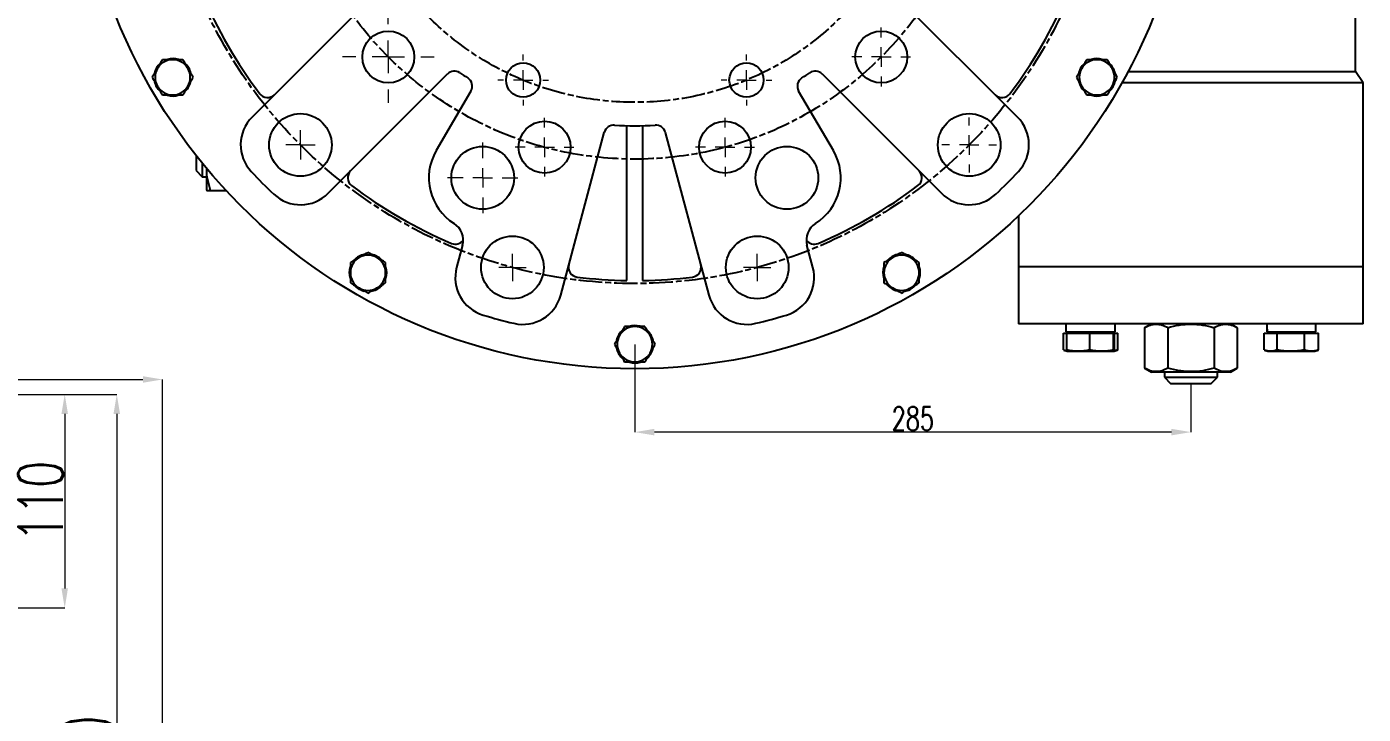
# Model space of a CAD drawing. Header units: millimetres. Extents: x 7861 to 11104, y 3791 to 6084.
# Drawn here: x 9665 to 10347, y 4686 to 5037 of the extents above; entities that cross this region are included whole.
import ezdxf

# ---------------------------------------------------------------- set-up
doc = ezdxf.new("R2010")
doc.units = ezdxf.units.MM
doc.linetypes.add('AM_ISO08W050', pattern=[18, 12, -1.5, 3, -1.5])
for name, color, linetype, lineweight in [('10', 7, 'Continuous', 0), ('AM_5', 3, 'Continuous', 25), ('AM_7', 4, 'AM_ISO08W050', 25), ('FORMAT', 7, 'Continuous', 18), ('标注', 3, 'Continuous', 13)]:
    doc.layers.add(name, color=color, linetype=linetype, lineweight=lineweight)
doc.styles.add('SLDTEXTSTYLE1', font='txt.shx', dxfattribs={"width": 0.7, "bigfont": 'gbcbig.shx'})
doc.dimstyles.new('SLDDIMSTYLE12$0', dxfattribs={"dimtxt": 12, "dimasz": 10, "dimexe": 0, "dimexo": 0.0625, "dimgap": 0.875, "dimtad": 1, "dimdec": 1, "dimlfac": 1.8, "dimrnd": 1e-09, "dimzin": 12, "dimdsep": 46, "dimtxsty": 'SLDTEXTSTYLE1', "dimcen": 0.09, "dimdle": 8.16, "dimclrd": 3, "dimclre": 3, "dimadec": 0, "dimazin": 3, "dimtfac": 1, "dimtdec": 1, "dimtofl": 0, "dimtmove": 0, "dimatfit": 3, "dimfxl": 0, "dimfrac": 2, "dimtolj": 1, "dimlwd": 5, "dimlwe": 5, "dimarcsym": 0})
doc.dimstyles.new('SLDDIMSTYLE12$3', dxfattribs={"dimtxt": 12, "dimasz": 10, "dimexe": 0, "dimexo": 0.0625, "dimgap": 0.875, "dimtad": 1, "dimdec": 1, "dimlfac": 1.8, "dimrnd": 1e-09, "dimzin": 12, "dimdsep": 46, "dimtxsty": 'SLDTEXTSTYLE1', "dimcen": 0.09, "dimdle": 8.16, "dimclrd": 3, "dimclre": 3, "dimadec": 0, "dimazin": 3, "dimtfac": 1, "dimtdec": 1, "dimtofl": 0, "dimtmove": 0, "dimatfit": 3, "dimfxl": 0, "dimfrac": 2, "dimtolj": 1, "dimlwd": 5, "dimlwe": 5, "dimarcsym": 0})

# ---------------------------------------------------------------- blocks, each defined once
blk = doc.blocks.new('SW_CENTERMARKSYMBOL_6')
at = {"layer": '10', "color": 0}
for p, q in [((0, 1), (0, 1.5)), ((-1, 0), (-1.5, 0)), ((0, 0), (-0.5, 0)), ((0, 0), (0, 0.5)), ((0, 0), (0, -0.5)), ((0, 0), (0.5, 0)), ((1, 0), (1.5, 0)), ((0, -1), (0, -1.5))]:
    blk.add_line(p, q, dxfattribs=at)
blk = doc.blocks.new('SW_CENTERMARKSYMBOL_7')
at = {"layer": '10', "color": 0}
for p, q in [((0, 1), (0, 1.5)), ((-1, 0), (-1.5, 0)), ((0, 0), (-0.5, 0)), ((0, 0), (0, 0.5)), ((0, 0), (0, -0.5)), ((0, 0), (0.5, 0)), ((1, 0), (1.5, 0)), ((0, -1), (0, -1.5))]:
    blk.add_line(p, q, dxfattribs=at)
blk = doc.blocks.new('SW_CENTERMARKSYMBOL_8')
at = {"layer": '10', "color": 0}
for p, q in [((0, 1), (0, 1.5)), ((-1, 0), (-1.5, 0)), ((0, 0), (-0.5, 0)), ((0, 0), (0, 0.5)), ((0, 0), (0, -0.5)), ((0, 0), (0.5, 0)), ((1, 0), (1.5, 0)), ((0, -1), (0, -1.5))]:
    blk.add_line(p, q, dxfattribs=at)
blk = doc.blocks.new('SW_CENTERMARKSYMBOL_9')
at = {"layer": 'FORMAT', "color": 0}
for p, q in [((0, 1.667), (0, 2.333)), ((0, 0), (0, 0.833)), ((-1.667, 0), (-2.333, 0)), ((0, 0), (-0.833, 0)), ((0, 0), (0, -0.833)), ((0, 0), (0.833, 0)), ((1.667, 0), (2.333, 0)), ((0, -1.667), (0, -2.333))]:
    blk.add_line(p, q, dxfattribs=at)
blk = doc.blocks.new('SW_CENTERMARKSYMBOL_17')
at = {"layer": '10', "color": 0}
for p, q in [((0, 1), (0, 1.8)), ((-1, 0), (-1.8, 0)), ((0, 0), (-0.5, 0)), ((0, 0), (0, 0.5)), ((0, 0), (0, -0.5)), ((0, 0), (0.5, 0)), ((1, 0), (1.8, 0)), ((0, -1), (0, -1.8))]:
    blk.add_line(p, q, dxfattribs=at)
blk = doc.blocks.new('SW_CENTERMARKSYMBOL_26')
at = {"layer": '10', "color": 0}
for p, q in [((0, 1), (0, 1.4)), ((-1, 0), (-1.4, 0)), ((0, 0), (-0.5, 0)), ((0, 0), (0, 0.5)), ((0, 0), (0, -0.5)), ((0, 0), (0.5, 0)), ((1, 0), (1.4, 0)), ((0, -1), (0, -1.4))]:
    blk.add_line(p, q, dxfattribs=at)
blk = doc.blocks.new('SW_CENTERMARKSYMBOL_27')
at = {"layer": '10', "color": 0}
for p, q in [((0, 0.5), (0, 0.7)), ((-0.5, 0), (-0.7, 0)), ((0, 0), (-0.5, 0)), ((0, 0), (0, 0.5)), ((0, 0), (0, -0.5)), ((0, 0), (0.5, 0)), ((0.5, 0), (0.7, 0)), ((0, -0.5), (0, -0.7))]:
    blk.add_line(p, q, dxfattribs=at)
blk = doc.blocks.new('SW_CENTERMARKSYMBOL_28')
at = {"layer": '10', "color": 0}
for p, q in [((0, 0.5), (0, 0.7)), ((-0.5, 0), (-0.7, 0)), ((0, 0), (-0.5, 0)), ((0, 0), (0, 0.5)), ((0, 0), (0, -0.5)), ((0, 0), (0.5, 0)), ((0.5, 0), (0.7, 0)), ((0, -0.5), (0, -0.7))]:
    blk.add_line(p, q, dxfattribs=at)
blk = doc.blocks.new('SW_CENTERMARKSYMBOL_29')
at = {"layer": '10', "color": 0}
for p, q in [((0, 0.5), (0, 0.75)), ((-0.5, 0), (-0.75, 0)), ((0, 0), (-0.5, 0)), ((0, 0), (0, 0.5)), ((0, 0), (0, -0.5)), ((0, 0), (0.5, 0)), ((0.5, 0), (0.75, 0)), ((0, -0.5), (0, -0.75))]:
    blk.add_line(p, q, dxfattribs=at)
blk = doc.blocks.new('SW_CENTERMARKSYMBOL_36')
at = {"layer": '10', "color": 0}
for p, q in [((0, 1), (0, 1.3)), ((-1, 0), (-1.3, 0)), ((0, 0), (-0.5, 0)), ((0, 0), (0, 0.5)), ((0, 0), (0, -0.5)), ((0, 0), (0.5, 0)), ((1, 0), (1.3, 0)), ((0, -1), (0, -1.3))]:
    blk.add_line(p, q, dxfattribs=at)
blk = doc.blocks.new('SW_CENTERMARKSYMBOL_37')
at = {"layer": '10', "color": 0}
for p, q in [((0, 1), (0, 1.3)), ((-1, 0), (-1.3, 0)), ((0, 0), (-0.5, 0)), ((0, 0), (0, 0.5)), ((0, 0), (0, -0.5)), ((0, 0), (0.5, 0)), ((1, 0), (1.3, 0)), ((0, -1), (0, -1.3))]:
    blk.add_line(p, q, dxfattribs=at)
blk = doc.blocks.new('*D93')
at = {"layer": 'AM_5', "color": 3, "lineweight": 5, "transparency": 16777216}
blk.add_line((9323.59, 4417.47), (9323.59, 4856.52), dxfattribs=at)
at = {"layer": 'AM_5', "color": 3, "linetype": 'Continuous', "lineweight": 5, "transparency": 16777216}
for p, q in [((9333.59, 4856.52), (9723.89, 4856.52)), ((9733.89, 4381.74), (9733.89, 4856.52))]:
    blk.add_line(p, q, dxfattribs=at)
at = {"layer": 'AM_5', "color": 3, "transparency": 16777216}
for points in [[(9333.59, 4858.18), (9333.59, 4854.85), (9323.59, 4856.52)], [(9723.89, 4858.18), (9723.89, 4854.85), (9733.89, 4856.52)]]:
    blk.add_solid(points, dxfattribs=at)
at = {"layer": 'Defpoints', "color": 0, "transparency": 16777216}
for p in [(9733.89, 4856.52), (9323.59, 4417.41), (9733.89, 4381.68)]:
    blk.add_point(p, dxfattribs=at)
at = {"layer": 'AM_5', "color": 0, "transparency": 16777216, "insert": (9528.74, 4871.11), "char_height": 12, "attachment_point": 5, "style": 'SLDTEXTSTYLE1'}
blk.add_mtext('\\A1;{\\H2.28571x;410}', dxfattribs=at)
blk = doc.blocks.new('*D95')
at = {"layer": 'Defpoints', "color": 0, "transparency": 16777216}
for p in [(9637.71, 4848.91), (9637.71, 4739.91), (9683.97, 4739.91)]:
    blk.add_point(p, dxfattribs=at)
at = {"layer": '标注', "color": 3, "lineweight": 5, "transparency": 16777216}
blk.add_line((9637.77, 4848.91), (9683.97, 4848.91), dxfattribs=at)
at = {"layer": '标注', "color": 3, "linetype": 'Continuous', "lineweight": 5, "transparency": 16777216}
for p, q in [((9683.97, 4838.91), (9683.97, 4749.91)), ((9637.77, 4739.91), (9683.97, 4739.91))]:
    blk.add_line(p, q, dxfattribs=at)
at = {"layer": '标注', "color": 3, "transparency": 16777216}
for points in [[(9682.3, 4838.91), (9685.63, 4838.91), (9683.97, 4848.91)], [(9682.3, 4749.91), (9685.63, 4749.91), (9683.97, 4739.91)]]:
    blk.add_solid(points, dxfattribs=at)
at = {"layer": '标注', "color": 0, "transparency": 16777216, "insert": (9671.66, 4794.41), "char_height": 10, "attachment_point": 5, "rotation": 90, "style": 'SLDTEXTSTYLE1'}
blk.add_mtext('\\A1;{\\H2.28571x;110}', dxfattribs=at)
blk = doc.blocks.new('*D87')
at = {"layer": 'AM_5', "color": 3, "lineweight": 5, "transparency": 16777216}
blk.add_line((9637.77, 4848.91), (9710.56, 4848.91), dxfattribs=at)
at = {"layer": 'AM_5', "color": 3, "linetype": 'Continuous', "lineweight": 5, "transparency": 16777216}
for p, q in [((9710.56, 4838.91), (9710.56, 4427.41)), ((9323.65, 4417.41), (9710.56, 4417.41))]:
    blk.add_line(p, q, dxfattribs=at)
at = {"layer": 'AM_5', "color": 3, "transparency": 16777216}
for points in [[(9708.89, 4838.91), (9712.22, 4838.91), (9710.56, 4848.91)], [(9708.89, 4427.41), (9712.22, 4427.41), (9710.56, 4417.41)]]:
    blk.add_solid(points, dxfattribs=at)
at = {"layer": 'Defpoints', "color": 0, "transparency": 16777216}
for p in [(9637.71, 4848.91), (9323.59, 4417.41), (9710.56, 4417.41)]:
    blk.add_point(p, dxfattribs=at)
at = {"layer": 'AM_5', "color": 0, "transparency": 16777216, "insert": (9695.97, 4660.56), "char_height": 12, "attachment_point": 5, "rotation": 90, "style": 'SLDTEXTSTYLE1'}
blk.add_mtext('\\A1;{\\H2.28571x;430}', dxfattribs=at)
blk = doc.blocks.new('*D111')
at = {"layer": 'AM_5', "color": 3, "linetype": 'Continuous', "lineweight": 5, "transparency": 16777216}
for p, q in [((9975.09, 4874.44), (9975.09, 4829.65)), ((10249.09, 4829.65), (9985.09, 4829.65))]:
    blk.add_line(p, q, dxfattribs=at)
at = {"layer": 'AM_5', "color": 3, "lineweight": 5, "transparency": 16777216}
blk.add_line((10259.09, 4854.44), (10259.09, 4829.65), dxfattribs=at)
at = {"layer": 'AM_5', "color": 3, "transparency": 16777216}
for points in [[(9985.09, 4831.32), (9985.09, 4827.98), (9975.09, 4829.65)], [(10249.09, 4831.32), (10249.09, 4827.98), (10259.09, 4829.65)]]:
    blk.add_solid(points, dxfattribs=at)
at = {"layer": 'Defpoints', "color": 0, "transparency": 16777216}
for p in [(9975.09, 4874.5), (10259.09, 4854.5), (9975.09, 4829.65)]:
    blk.add_point(p, dxfattribs=at)
at = {"layer": 'AM_5', "color": 0, "transparency": 16777216, "insert": (10117.09, 4836.53), "char_height": 12, "attachment_point": 5, "style": 'SLDTEXTSTYLE1'}
blk.add_mtext('\\A1;285', dxfattribs=at)
blk = doc.blocks.new('*D104')
at = {"layer": 'AM_5', "color": 3, "linetype": 'Continuous', "lineweight": 5, "transparency": 16777216}
blk.add_line((9800.4, 5446.46), (9826.45, 5401.81), dxfattribs=at)
at = {"layer": 'AM_5', "color": 3, "lineweight": 5, "transparency": 16777216}
for p, q in [((9975, 5147), (9975.18, 5147)), ((9975.09, 5146.91), (9975.09, 5147.09))]:
    blk.add_line(p, q, dxfattribs=at)
at = {"layer": 'AM_5', "color": 3, "transparency": 16777216}
blk.add_solid([(9827.89, 5402.65), (9825.01, 5400.97), (9831.49, 5393.18)], dxfattribs=at)
at = {"layer": 'Defpoints', "color": 0, "transparency": 16777216}
for p in [(9831.49, 5393.18), (10118.7, 4900.82)]:
    blk.add_point(p, dxfattribs=at)
at = {"layer": 'AM_5', "color": 0, "transparency": 16777216, "insert": (9814.19, 5436.47), "char_height": 12, "attachment_point": 5, "rotation": 300.25695, "style": 'SLDTEXTSTYLE1'}
blk.add_mtext('\\A1;∅570', dxfattribs=at)

msp = doc.modelspace()

# ---------------------------------------------------------------- linework, layer by layer
at = {"color": 7, "linetype": 'Continuous', "lineweight": 25}
for p, q in [((10343.092, 5013.713), (10343.092, 5280.288)), ((9840.538, 5051.338), (9779.657, 4990.456)), ((10170.527, 4990.456), (10109.645, 5051.338)), ((9818.548, 4951.565), (9879.429, 5012.447)), ((10070.755, 5012.447), (10131.636, 4951.565)), ((10227.004, 5013.713), (10343.092, 5013.713)), ((10347.092, 5008.001), (10343.092, 5013.713)), ((9891.414, 5003.721), (9873.66, 4973.322)), ((10076.524, 4973.322), (10058.77, 5003.721)), ((10347.092, 5008.001), (10223.897, 5008.001)), ((10347.092, 4914.001), (10347.092, 5008.001)), ((9937.238, 4899.477), (9959.522, 4982.642)), ((9971.092, 4907.034), (9971.092, 4986.05)), ((9979.092, 4986.05), (9979.092, 4907.034)), ((9990.661, 4982.642), (10012.946, 4899.477)), ((9751.092, 4970.793), (9751.092, 4963.125)), ((9751.092, 4963.125), (9754.216, 4960.001)), ((9754.216, 4966.893), (9754.216, 4960.001)), ((9756.392, 4964.257), (9756.392, 4953.376)), ((9754.216, 4960.001), (9756.392, 4960.001)), ((9756.392, 4953.376), (9756.608, 4953.001)), ((9758.439, 4953.001), (9766.312, 4953.001)), ((10171.092, 4940.097), (10171.092, 4914.001)), ((9887.16, 4925.085), (9884.112, 4913.712)), ((10066.072, 4913.712), (10063.024, 4925.085)), ((10171.092, 4914.001), (10171.092, 4885.001)), ((10259.092, 4914.001), (10171.092, 4914.001)), ((10347.092, 4914.001), (10259.092, 4914.001)), ((10347.092, 4885.001), (10347.092, 4914.001)), ((10259.092, 4885.001), (10171.092, 4885.001)), ((10193.977, 4871.576), (10193.977, 4880.101)), ((10193.977, 4880.101), (10195.621, 4880.101)), ((10195.277, 4885.001), (10195.277, 4880.901)), ((10195.277, 4880.901), (10220.377, 4880.901)), ((10195.621, 4880.101), (10195.621, 4871.576)), ((10195.621, 4880.101), (10207.403, 4880.101)), ((10196.827, 4880.901), (10196.027, 4880.101)), ((10207.403, 4871.576), (10207.403, 4880.101)), ((10207.403, 4880.101), (10219.609, 4880.101)), ((10219.627, 4880.101), (10218.827, 4880.901)), ((10219.609, 4871.576), (10219.609, 4880.101)), ((10219.609, 4880.101), (10220.033, 4880.101)), ((10220.033, 4871.576), (10220.033, 4880.101)), ((10220.033, 4880.101), (10221.677, 4880.101)), ((10220.377, 4880.901), (10220.377, 4885.001)), ((10221.677, 4871.576), (10221.677, 4880.101)), ((10238.967, 4885.001), (10235.421, 4882.953)), ((10235.421, 4882.953), (10235.421, 4862.348)), ((10247.256, 4882.953), (10247.256, 4862.348)), ((10347.092, 4885.001), (10259.092, 4885.001)), ((10270.928, 4882.953), (10270.928, 4862.348)), ((10282.763, 4882.953), (10279.217, 4885.001)), ((10282.763, 4882.953), (10282.763, 4862.348)), ((10296.507, 4871.576), (10296.507, 4880.101)), ((10296.507, 4880.101), (10303.065, 4880.101)), ((10297.807, 4885.001), (10297.807, 4880.901)), ((10297.807, 4880.901), (10298.032, 4880.901)), ((10298.032, 4880.901), (10322.907, 4880.901)), ((10299.357, 4880.901), (10298.557, 4880.101)), ((10303.065, 4871.576), (10303.065, 4880.101)), ((10303.065, 4880.101), (10316.915, 4880.101)), ((10316.915, 4880.101), (10316.915, 4871.576)), ((10316.915, 4880.101), (10324.207, 4880.101)), ((10322.157, 4880.101), (10321.357, 4880.901)), ((10322.907, 4880.901), (10322.907, 4885.001)), ((10324.207, 4871.576), (10324.207, 4880.101)), ((10194.199, 4871.493), (10195.827, 4870.901)), ((10195.832, 4870.901), (10201.512, 4870.901)), ((10201.512, 4870.901), (10213.506, 4870.901)), ((10213.506, 4870.901), (10219.821, 4870.901)), ((10219.827, 4870.901), (10221.454, 4871.493)), ((10221.449, 4871.507), (10221.677, 4871.576)), ((10296.729, 4871.493), (10298.357, 4870.901)), ((10298.357, 4870.901), (10299.786, 4870.901)), ((10299.786, 4870.901), (10309.99, 4870.901)), ((10309.99, 4870.901), (10320.561, 4870.901)), ((10320.561, 4870.901), (10322.357, 4870.901)), ((10322.357, 4870.901), (10323.985, 4871.493)), ((10323.98, 4871.507), (10324.207, 4871.576)), ((10235.421, 4862.348), (10238.967, 4860.301)), ((10279.217, 4860.301), (10238.967, 4860.301)), ((10245.592, 4860.301), (10245.592, 4857.625)), ((10272.592, 4857.625), (10272.592, 4860.301)), ((10279.217, 4860.301), (10282.763, 4862.348)), ((10245.592, 4857.625), (10248.716, 4854.501)), ((10245.592, 4857.625), (10259.092, 4857.625)), ((10248.716, 4854.501), (10269.468, 4854.501)), ((10259.092, 4857.625), (10272.592, 4857.625)), ((10269.468, 4854.501), (10272.592, 4857.625))]:
    msp.add_line(p, q, dxfattribs=at)
for centre, radius in [((9975.092, 5147.001), 285), ((9849.227, 5021.136), 13.25), ((10100.957, 5021.136), 13.25), ((9918.072, 5009.342), 8.75), ((10032.112, 5009.342), 8.75), ((9804.326, 4976.234), 16), ((10145.858, 4976.234), 16), ((9929.022, 4975.066), 13.25), ((10021.162, 4975.066), 13.25), ((9897.407, 4959.453), 16), ((10052.777, 4959.453), 16), ((9912.587, 4913.729), 16), ((10037.597, 4913.729), 16)]:
    msp.add_circle(centre, radius, dxfattribs=at)
for centre, radius, start, end in [((9975.092, 5147.001), 240, 202.949363, 217.050637), ((9975.092, 5147.001), 240, 322.949363, 337.050637), ((9739.1, 5010.751), 9.55, 132.658791, 166.767732), ((9739.1, 5010.751), 9, 90, 150), ((9739.1, 5010.751), 9.55, 70.914399, 106.313192), ((9739.1, 5010.751), 9, 30, 90), ((9739.1, 5010.751), 9.55, 13.410727, 49.161936), ((10211.084, 5010.751), 9.55, 133.410727, 169.161936), ((10211.084, 5010.751), 9, 90, 150), ((10211.084, 5010.751), 9.55, 73.515207, 107.789842), ((10211.084, 5010.751), 9, 30, 90), ((10211.084, 5010.751), 9.55, 12.805897, 49.198203), ((9739.1, 5010.751), 9, 150, 210), ((9739.1, 5010.751), 9, 330, 30), ((9882.965, 5008.911), 5, 56.290476, 135), ((9975.092, 5147.001), 161, 236.290476, 237.988281), ((9887.097, 5006.243), 5, 329.714318, 57.988281), ((10063.087, 5006.243), 5, 122.011719, 210.285682), ((9975.092, 5147.001), 161, 302.011719, 303.709524), ((10067.219, 5008.911), 5, 45, 123.709524), ((10211.084, 5010.751), 9, 150, 210), ((10211.084, 5010.751), 9, 330, 30), ((9739.1, 5010.751), 9.55, 193.694759, 228.280488), ((9739.1, 5010.751), 9, 210, 270), ((9739.1, 5010.751), 9, 270, 330), ((9739.1, 5010.751), 9.55, 313.515207, 347.789842), ((10211.084, 5010.751), 9.55, 190.914399, 226.313192), ((10211.084, 5010.751), 9, 210, 270), ((10211.084, 5010.751), 9, 270, 330), ((10211.084, 5010.751), 9.55, 313.694759, 348.280488), ((9739.1, 5010.751), 9.55, 252.805897, 289.198203), ((9787.538, 5005.408), 5, 217.050637, 315), ((10162.646, 5005.408), 5, 225, 322.949363), ((10211.084, 5010.751), 9.55, 252.658791, 286.767732), ((9793.799, 4976.314), 20, 135, 223.273962), ((10156.385, 4976.314), 20, 316.726038, 45), ((9964.352, 4981.348), 5, 86.290476, 165), ((9975.092, 5147.001), 161, 266.290476, 273.709524), ((9985.832, 4981.348), 5, 15, 93.709524), ((9897.407, 4959.453), 27.5, 149.714318, 237.937289), ((10052.777, 4959.453), 27.5, 302.062711, 30.285682), ((9975.092, 5147.001), 269, 223.273962, 226.726038), ((9833.5, 4959.446), 5, 135, 232.949363), ((10116.684, 4959.446), 5, 307.050637, 45), ((9975.092, 5147.001), 269, 313.273962, 316.726038), ((9975.092, 5147.001), 240, 232.949363, 247.050637), ((9975.092, 5147.001), 240, 292.949363, 307.050637), ((9804.406, 4965.708), 20, 226.726038, 315), ((10145.778, 4965.708), 20, 225, 313.273962), ((9877.5, 4927.673), 10, 345, 57.937289), ((10072.683, 4927.673), 10, 122.062711, 195), ((9883.461, 4930.601), 5, 247.050637, 323.883076), ((10066.723, 4930.601), 5, 216.116924, 292.949363), ((9838.842, 4911.009), 9, 120, 180), ((9838.842, 4911.009), 9.55, 101.511668, 136.779032), ((9838.842, 4911.009), 9, 60, 120), ((9838.842, 4911.009), 9.55, 43.72889, 78.872324), ((9838.842, 4911.009), 9, 0, 60), ((9946.247, 4913.778), 5, 165, 262.949363), ((10003.937, 4913.778), 5, 277.050637, 15), ((10111.342, 4911.009), 9, 120, 180), ((10111.342, 4911.009), 9.55, 103.410727, 139.161936), ((10111.342, 4911.009), 9, 60, 120), ((10111.342, 4911.009), 9.55, 43.515207, 77.789842), ((10111.342, 4911.009), 9, 0, 60), ((10111.342, 4911.009), 9.55, 342.805897, 19.198203), ((9838.842, 4911.009), 9.55, 162.022907, 196.400679), ((9838.842, 4911.009), 9, 180, 240), ((9838.842, 4911.009), 9, 300, 0), ((9838.842, 4911.009), 9.55, 342.746453, 17.179719), ((9903.431, 4908.535), 20, 165, 253.273962), ((9975.092, 5147.001), 240, 262.949363, 269.045026), ((9975.092, 5147.001), 240, 270.954974, 277.050637), ((10046.753, 4908.535), 20, 286.726038, 15), ((10111.342, 4911.009), 9.55, 160.914399, 196.313192), ((10111.342, 4911.009), 9, 180, 240), ((10111.342, 4911.009), 9, 300, 0), ((9838.842, 4911.009), 9.55, 223.415418, 257.608979), ((9838.842, 4911.009), 9, 240, 300), ((9838.842, 4911.009), 9.55, 283.551004, 319.198203), ((10111.342, 4911.009), 9.55, 222.658791, 256.767732), ((10111.342, 4911.009), 9, 240, 300), ((10111.342, 4911.009), 9.55, 283.694759, 318.280488), ((9917.92, 4904.653), 20, 256.726038, 345), ((10032.264, 4904.653), 20, 195, 283.273962), ((9975.092, 5147.001), 269, 253.273962, 256.726038), ((9975.092, 5147.001), 269, 283.273962, 286.726038), ((9975.092, 4874.501), 9.55, 131.511668, 166.779032), ((9975.092, 4874.501), 9, 90, 150), ((9975.092, 4874.501), 9.55, 73.72889, 108.872324), ((9975.092, 4874.501), 9, 30, 90), ((9975.092, 4874.501), 9.55, 12.746453, 47.179719), ((9975.092, 4874.501), 9, 150, 210), ((9975.092, 4874.501), 9, 330, 30), ((9975.092, 4874.501), 9.55, 192.022907, 226.400679), ((9975.092, 4874.501), 9, 210, 270), ((9975.092, 4874.501), 9, 270, 330), ((9975.092, 4874.501), 9.55, 313.551004, 349.198203), ((9975.092, 4874.501), 9.55, 253.415418, 287.608979)]:
    msp.add_arc(centre, radius, start, end, dxfattribs=at)
for centre, start_param, end_param in [((10310.357, 4885.001), 1.5707963, 1.7605494), ((10310.357, 4880.901), 1.4763478, 1.5707963)]:
    msp.add_ellipse(centre, major_axis=(0, 21.737), ratio=0.5773503, start_param=start_param, end_param=end_param, dxfattribs=at)
for points, knots in [([(9733.904, 5019.751), (9733.474, 5019.007), (9733.043, 5018.26), (9732.178, 5016.761), (9731.743, 5016.008), (9731.306, 5015.251)], [0, 0, 0, 0, 0.5, 0.5, 1, 1, 1, 1]), ([(9739.1, 5019.751), (9738.226, 5019.751), (9737.356, 5019.751), (9735.625, 5019.751), (9734.763, 5019.751), (9733.904, 5019.751)], [0, 0, 0, 0, 0.5, 0.5, 1, 1, 1, 1]), ([(9744.296, 5019.751), (9743.437, 5019.751), (9742.575, 5019.751), (9740.844, 5019.751), (9739.974, 5019.751), (9739.1, 5019.751)], [0, 0, 0, 0, 0.5, 0.5, 1, 1, 1, 1]), ([(9746.894, 5015.251), (9746.457, 5016.008), (9746.022, 5016.761), (9745.157, 5018.26), (9744.726, 5019.007), (9744.296, 5019.751)], [0, 0, 0, 0, 0.5, 0.5, 1, 1, 1, 1]), ([(10205.888, 5019.751), (10205.458, 5019.007), (10205.027, 5018.26), (10204.162, 5016.761), (10203.727, 5016.008), (10203.29, 5015.251)], [0, 0, 0, 0, 0.5, 0.5, 1, 1, 1, 1]), ([(10211.084, 5019.751), (10210.21, 5019.751), (10209.34, 5019.751), (10207.609, 5019.751), (10206.747, 5019.751), (10205.888, 5019.751)], [0, 0, 0, 0, 0.5, 0.5, 1, 1, 1, 1]), ([(10216.28, 5019.751), (10215.421, 5019.751), (10214.559, 5019.751), (10212.828, 5019.751), (10211.958, 5019.751), (10211.084, 5019.751)], [0, 0, 0, 0, 0.5, 0.5, 1, 1, 1, 1]), ([(10218.878, 5015.251), (10218.441, 5016.008), (10218.006, 5016.761), (10217.14, 5018.26), (10216.71, 5019.007), (10216.28, 5019.751)], [0, 0, 0, 0, 0.5, 0.5, 1, 1, 1, 1]), ([(9731.306, 5015.251), (9730.869, 5014.493), (9730.434, 5013.74), (9729.568, 5012.241), (9729.137, 5011.494), (9728.708, 5010.751)], [0, 0, 0, 0, 0.5, 0.5, 1, 1, 1, 1]), ([(9728.708, 5010.751), (9729.137, 5010.007), (9729.568, 5009.26), (9730.434, 5007.761), (9730.869, 5007.008), (9731.306, 5006.251)], [0, 0, 0, 0, 0.5, 0.5, 1, 1, 1, 1]), ([(9749.492, 5010.751), (9749.063, 5011.494), (9748.632, 5012.241), (9747.766, 5013.74), (9747.331, 5014.493), (9746.894, 5015.251)], [0, 0, 0, 0, 0.5, 0.5, 1, 1, 1, 1]), ([(9746.894, 5006.251), (9747.331, 5007.008), (9747.766, 5007.761), (9748.632, 5009.26), (9749.063, 5010.007), (9749.492, 5010.751)], [0, 0, 0, 0, 0.5, 0.5, 1, 1, 1, 1]), ([(10203.29, 5015.251), (10202.852, 5014.493), (10202.418, 5013.74), (10201.552, 5012.241), (10201.121, 5011.494), (10200.692, 5010.751)], [0, 0, 0, 0, 0.5, 0.5, 1, 1, 1, 1]), ([(10200.692, 5010.751), (10201.121, 5010.007), (10201.552, 5009.26), (10202.418, 5007.761), (10202.852, 5007.008), (10203.29, 5006.251)], [0, 0, 0, 0, 0.5, 0.5, 1, 1, 1, 1]), ([(10221.476, 5010.751), (10221.047, 5011.494), (10220.616, 5012.241), (10219.75, 5013.74), (10219.315, 5014.493), (10218.878, 5015.251)], [0, 0, 0, 0, 0.5, 0.5, 1, 1, 1, 1]), ([(10218.878, 5006.251), (10219.315, 5007.008), (10219.75, 5007.761), (10220.616, 5009.26), (10221.047, 5010.007), (10221.476, 5010.751)], [0, 0, 0, 0, 0.5, 0.5, 1, 1, 1, 1]), ([(9731.306, 5006.251), (9731.743, 5005.493), (9732.178, 5004.74), (9733.043, 5003.241), (9733.474, 5002.494), (9733.904, 5001.751)], [0, 0, 0, 0, 0.5, 0.5, 1, 1, 1, 1]), ([(9744.296, 5001.751), (9744.726, 5002.494), (9745.157, 5003.241), (9746.022, 5004.74), (9746.457, 5005.493), (9746.894, 5006.251)], [0, 0, 0, 0, 0.5, 0.5, 1, 1, 1, 1]), ([(10203.29, 5006.251), (10203.727, 5005.493), (10204.162, 5004.74), (10205.027, 5003.241), (10205.458, 5002.494), (10205.888, 5001.751)], [0, 0, 0, 0, 0.5, 0.5, 1, 1, 1, 1]), ([(10216.28, 5001.751), (10216.71, 5002.494), (10217.14, 5003.241), (10218.006, 5004.74), (10218.441, 5005.493), (10218.878, 5006.251)], [0, 0, 0, 0, 0.5, 0.5, 1, 1, 1, 1]), ([(9733.904, 5001.751), (9734.763, 5001.751), (9735.625, 5001.751), (9737.356, 5001.751), (9738.226, 5001.751), (9739.1, 5001.751)], [0, 0, 0, 0, 0.5, 0.5, 1, 1, 1, 1]), ([(9739.1, 5001.751), (9739.974, 5001.751), (9740.844, 5001.751), (9742.575, 5001.751), (9743.437, 5001.751), (9744.296, 5001.751)], [0, 0, 0, 0, 0.5, 0.5, 1, 1, 1, 1]), ([(10205.888, 5001.751), (10206.747, 5001.751), (10207.609, 5001.751), (10209.34, 5001.751), (10210.21, 5001.751), (10211.084, 5001.751)], [0, 0, 0, 0, 0.5, 0.5, 1, 1, 1, 1]), ([(10211.084, 5001.751), (10211.958, 5001.751), (10212.828, 5001.751), (10214.559, 5001.751), (10215.421, 5001.751), (10216.28, 5001.751)], [0, 0, 0, 0, 0.5, 0.5, 1, 1, 1, 1]), ([(9758.439, 4953.001), (9757.932, 4954.778), (9756.905, 4958.372), (9756.407, 4962.184), (9756.634, 4964.117), (9756.642, 4964.186)], [0, 0, 0, 0, 0.4855804, 0.9816914, 1, 1, 1, 1]), ([(9756.674, 4953.001), (9756.653, 4953.001), (9756.491, 4953.001), (9757.081, 4953.001), (9757.984, 4953.001), (9758.439, 4953.001)], [0, 0, 0, 0, 0.0697558, 0.5306162, 1, 1, 1, 1]), ([(9838.842, 4921.401), (9838.098, 4920.971), (9837.352, 4920.54), (9835.852, 4919.675), (9835.099, 4919.24), (9834.342, 4918.803)], [0, 0, 0, 0, 0.5, 0.5, 1, 1, 1, 1]), ([(9843.342, 4918.803), (9842.585, 4919.24), (9841.832, 4919.675), (9840.332, 4920.54), (9839.586, 4920.971), (9838.842, 4921.401)], [0, 0, 0, 0, 0.5, 0.5, 1, 1, 1, 1]), ([(10111.342, 4921.401), (10110.598, 4920.971), (10109.852, 4920.54), (10108.352, 4919.675), (10107.599, 4919.24), (10106.842, 4918.803)], [0, 0, 0, 0, 0.5, 0.5, 1, 1, 1, 1]), ([(10115.842, 4918.803), (10115.085, 4919.24), (10114.332, 4919.675), (10112.832, 4920.54), (10112.086, 4920.971), (10111.342, 4921.401)], [0, 0, 0, 0, 0.5, 0.5, 1, 1, 1, 1]), ([(9834.342, 4918.803), (9833.585, 4918.366), (9832.832, 4917.931), (9831.332, 4917.065), (9830.586, 4916.634), (9829.842, 4916.205)], [0, 0, 0, 0, 0.5, 0.5, 1, 1, 1, 1]), ([(9829.842, 4916.205), (9829.842, 4915.346), (9829.842, 4914.484), (9829.842, 4912.753), (9829.842, 4911.883), (9829.842, 4911.009)], [0, 0, 0, 0, 0.5, 0.5, 1, 1, 1, 1]), ([(9847.842, 4916.205), (9847.098, 4916.634), (9846.352, 4917.065), (9844.852, 4917.931), (9844.099, 4918.366), (9843.342, 4918.803)], [0, 0, 0, 0, 0.5, 0.5, 1, 1, 1, 1]), ([(9847.842, 4911.009), (9847.842, 4911.883), (9847.842, 4912.753), (9847.842, 4914.484), (9847.842, 4915.346), (9847.842, 4916.205)], [0, 0, 0, 0, 0.5, 0.5, 1, 1, 1, 1]), ([(10106.842, 4918.803), (10106.085, 4918.366), (10105.332, 4917.931), (10103.832, 4917.065), (10103.086, 4916.634), (10102.342, 4916.205)], [0, 0, 0, 0, 0.5, 0.5, 1, 1, 1, 1]), ([(10102.342, 4916.205), (10102.342, 4915.346), (10102.342, 4914.484), (10102.342, 4912.753), (10102.342, 4911.883), (10102.342, 4911.009)], [0, 0, 0, 0, 0.5, 0.5, 1, 1, 1, 1]), ([(10120.342, 4916.205), (10119.598, 4916.634), (10118.852, 4917.065), (10117.352, 4917.931), (10116.599, 4918.366), (10115.842, 4918.803)], [0, 0, 0, 0, 0.5, 0.5, 1, 1, 1, 1]), ([(10120.342, 4911.009), (10120.342, 4911.883), (10120.342, 4912.753), (10120.342, 4914.484), (10120.342, 4915.346), (10120.342, 4916.205)], [0, 0, 0, 0, 0.5, 0.5, 1, 1, 1, 1]), ([(9829.842, 4911.009), (9829.842, 4910.134), (9829.842, 4909.265), (9829.842, 4907.533), (9829.842, 4906.671), (9829.842, 4905.812)], [0, 0, 0, 0, 0.5, 0.5, 1, 1, 1, 1]), ([(9847.842, 4905.812), (9847.842, 4906.671), (9847.842, 4907.533), (9847.842, 4909.265), (9847.842, 4910.134), (9847.842, 4911.009)], [0, 0, 0, 0, 0.5, 0.5, 1, 1, 1, 1]), ([(10102.342, 4911.009), (10102.342, 4910.134), (10102.342, 4909.265), (10102.342, 4907.533), (10102.342, 4906.671), (10102.342, 4905.812)], [0, 0, 0, 0, 0.5, 0.5, 1, 1, 1, 1]), ([(10120.342, 4905.812), (10120.342, 4906.671), (10120.342, 4907.533), (10120.342, 4909.265), (10120.342, 4910.134), (10120.342, 4911.009)], [0, 0, 0, 0, 0.5, 0.5, 1, 1, 1, 1]), ([(9829.842, 4905.812), (9830.586, 4905.383), (9831.332, 4904.952), (9832.832, 4904.086), (9833.585, 4903.652), (9834.342, 4903.214)], [0, 0, 0, 0, 0.5, 0.5, 1, 1, 1, 1]), ([(9834.342, 4903.214), (9835.099, 4902.777), (9835.852, 4902.342), (9837.352, 4901.477), (9838.098, 4901.046), (9838.842, 4900.616)], [0, 0, 0, 0, 0.5, 0.5, 1, 1, 1, 1]), ([(9838.842, 4900.616), (9839.586, 4901.046), (9840.332, 4901.477), (9841.832, 4902.342), (9842.585, 4902.777), (9843.342, 4903.214)], [0, 0, 0, 0, 0.5, 0.5, 1, 1, 1, 1]), ([(9843.342, 4903.214), (9844.099, 4903.652), (9844.852, 4904.086), (9846.352, 4904.952), (9847.098, 4905.383), (9847.842, 4905.812)], [0, 0, 0, 0, 0.5, 0.5, 1, 1, 1, 1]), ([(10102.342, 4905.812), (10103.086, 4905.383), (10103.832, 4904.952), (10105.332, 4904.086), (10106.085, 4903.652), (10106.842, 4903.214)], [0, 0, 0, 0, 0.5, 0.5, 1, 1, 1, 1]), ([(10106.842, 4903.214), (10107.599, 4902.777), (10108.352, 4902.342), (10109.852, 4901.477), (10110.598, 4901.046), (10111.342, 4900.616)], [0, 0, 0, 0, 0.5, 0.5, 1, 1, 1, 1]), ([(10111.342, 4900.616), (10112.086, 4901.046), (10112.832, 4901.477), (10114.332, 4902.342), (10115.085, 4902.777), (10115.842, 4903.214)], [0, 0, 0, 0, 0.5, 0.5, 1, 1, 1, 1]), ([(10115.842, 4903.214), (10116.599, 4903.652), (10117.352, 4904.086), (10118.852, 4904.952), (10119.598, 4905.383), (10120.342, 4905.812)], [0, 0, 0, 0, 0.5, 0.5, 1, 1, 1, 1]), ([(9969.896, 4883.501), (9969.466, 4882.757), (9969.035, 4882.01), (9968.17, 4880.511), (9967.735, 4879.758), (9967.298, 4879.001)], [0, 0, 0, 0, 0.5, 0.5, 1, 1, 1, 1]), ([(9975.092, 4883.501), (9974.218, 4883.501), (9973.348, 4883.501), (9971.617, 4883.501), (9970.755, 4883.501), (9969.896, 4883.501)], [0, 0, 0, 0, 0.5, 0.5, 1, 1, 1, 1]), ([(9980.288, 4883.501), (9979.429, 4883.501), (9978.567, 4883.501), (9976.836, 4883.501), (9975.966, 4883.501), (9975.092, 4883.501)], [0, 0, 0, 0, 0.5, 0.5, 1, 1, 1, 1]), ([(9982.886, 4879.001), (9982.449, 4879.758), (9982.014, 4880.511), (9981.148, 4882.01), (9980.718, 4882.757), (9980.288, 4883.501)], [0, 0, 0, 0, 0.5, 0.5, 1, 1, 1, 1]), ([(10235.421, 4882.953), (10236.387, 4883.511), (10237.36, 4883.971), (10239.327, 4884.608), (10240.321, 4884.783), (10241.579, 4884.784), (10241.831, 4884.774), (10242.335, 4884.732), (10242.586, 4884.7), (10243.336, 4884.575), (10243.832, 4884.451), (10245.313, 4883.973), (10246.289, 4883.512), (10247.256, 4882.953)], [0, 0, 0, 0, 0.25, 0.25, 0.5, 0.5, 0.5625, 0.5625, 0.625, 0.625, 0.75, 0.75, 1, 1, 1, 1]), ([(10247.256, 4882.953), (10249.189, 4883.511), (10251.135, 4883.971), (10255.069, 4884.608), (10257.057, 4884.783), (10259.572, 4884.784), (10260.078, 4884.774), (10261.085, 4884.732), (10261.586, 4884.7), (10263.086, 4884.575), (10264.08, 4884.451), (10267.042, 4883.973), (10268.993, 4883.512), (10270.928, 4882.953)], [0, 0, 0, 0, 0.25, 0.25, 0.5, 0.5, 0.5625, 0.5625, 0.625, 0.625, 0.75, 0.75, 1, 1, 1, 1]), ([(10270.928, 4882.953), (10271.894, 4883.511), (10272.867, 4883.971), (10274.834, 4884.608), (10275.828, 4884.783), (10277.086, 4884.784), (10277.339, 4884.774), (10277.842, 4884.732), (10278.093, 4884.7), (10278.843, 4884.575), (10279.339, 4884.451), (10280.82, 4883.973), (10281.796, 4883.512), (10282.763, 4882.953)], [0, 0, 0, 0, 0.25, 0.25, 0.5, 0.5, 0.5625, 0.5625, 0.625, 0.625, 0.75, 0.75, 1, 1, 1, 1]), ([(9967.298, 4879.001), (9966.861, 4878.243), (9966.426, 4877.49), (9965.56, 4875.991), (9965.129, 4875.244), (9964.7, 4874.501)], [0, 0, 0, 0, 0.5, 0.5, 1, 1, 1, 1]), ([(9964.7, 4874.501), (9965.129, 4873.757), (9965.56, 4873.01), (9966.426, 4871.511), (9966.861, 4870.758), (9967.298, 4870.001)], [0, 0, 0, 0, 0.5, 0.5, 1, 1, 1, 1]), ([(9985.484, 4874.501), (9985.055, 4875.244), (9984.624, 4875.991), (9983.758, 4877.49), (9983.323, 4878.243), (9982.886, 4879.001)], [0, 0, 0, 0, 0.5, 0.5, 1, 1, 1, 1]), ([(9982.886, 4870.001), (9983.323, 4870.758), (9983.758, 4871.511), (9984.624, 4873.01), (9985.055, 4873.757), (9985.484, 4874.501)], [0, 0, 0, 0, 0.5, 0.5, 1, 1, 1, 1]), ([(9967.298, 4870.001), (9967.735, 4869.243), (9968.17, 4868.49), (9969.035, 4866.991), (9969.466, 4866.244), (9969.896, 4865.501)], [0, 0, 0, 0, 0.5, 0.5, 1, 1, 1, 1]), ([(9980.288, 4865.501), (9980.718, 4866.244), (9981.148, 4866.991), (9982.014, 4868.49), (9982.449, 4869.243), (9982.886, 4870.001)], [0, 0, 0, 0, 0.5, 0.5, 1, 1, 1, 1]), ([(10195.735, 4871.066), (10195.695, 4871.07), (10195.181, 4871.122), (10194.673, 4871.322), (10194.204, 4871.507)], [0, 0, 0, 0, 0.0768055, 1, 1, 1, 1]), ([(10201.512, 4870.901), (10200.521, 4870.901), (10199.535, 4870.963), (10197.572, 4871.197), (10196.594, 4871.368), (10195.621, 4871.576)], [0, 0, 0, 0, 0.5, 0.5, 1, 1, 1, 1]), ([(10195.621, 4871.576), (10195.656, 4871.368), (10195.691, 4871.197), (10195.761, 4870.963), (10195.797, 4870.901), (10195.832, 4870.901)], [0, 0, 0, 0, 0.5, 0.5, 1, 1, 1, 1]), ([(10207.403, 4871.576), (10206.429, 4871.368), (10205.452, 4871.197), (10203.489, 4870.963), (10202.503, 4870.901), (10201.512, 4870.901)], [0, 0, 0, 0, 0.5, 0.5, 1, 1, 1, 1]), ([(10213.506, 4870.901), (10212.479, 4870.901), (10211.458, 4870.963), (10209.424, 4871.197), (10208.412, 4871.368), (10207.403, 4871.576)], [0, 0, 0, 0, 0.5, 0.5, 1, 1, 1, 1]), ([(10219.609, 4871.576), (10218.6, 4871.368), (10217.588, 4871.197), (10215.555, 4870.963), (10214.533, 4870.901), (10213.506, 4870.901)], [0, 0, 0, 0, 0.5, 0.5, 1, 1, 1, 1]), ([(10219.821, 4870.901), (10219.785, 4870.901), (10219.75, 4870.963), (10219.679, 4871.197), (10219.644, 4871.368), (10219.609, 4871.576)], [0, 0, 0, 0, 0.5, 0.5, 1, 1, 1, 1]), ([(10221.677, 4871.576), (10221.076, 4871.364), (10220.416, 4871.13), (10219.746, 4871.069), (10219.684, 4871.064)], [0, 0, 0, 0, 0.90827175, 1, 1, 1, 1]), ([(10220.033, 4871.576), (10219.998, 4871.368), (10219.963, 4871.197), (10219.892, 4870.963), (10219.857, 4870.901), (10219.821, 4870.901)], [0, 0, 0, 0, 0.5, 0.5, 1, 1, 1, 1]), ([(10299.786, 4870.901), (10299.239, 4870.932), (10298.215, 4870.991), (10297.204, 4871.343), (10296.735, 4871.507)], [0, 0, 0, 0, 0.5350383, 1, 1, 1, 1]), ([(10303.065, 4871.576), (10302.523, 4871.368), (10301.979, 4871.197), (10300.887, 4870.963), (10300.338, 4870.901), (10299.786, 4870.901)], [0, 0, 0, 0, 0.5, 0.5, 1, 1, 1, 1]), ([(10309.99, 4870.901), (10308.825, 4870.901), (10307.666, 4870.963), (10305.359, 4871.197), (10304.21, 4871.368), (10303.065, 4871.576)], [0, 0, 0, 0, 0.5, 0.5, 1, 1, 1, 1]), ([(10316.915, 4871.576), (10315.77, 4871.368), (10314.622, 4871.197), (10312.314, 4870.963), (10311.155, 4870.901), (10309.99, 4870.901)], [0, 0, 0, 0, 0.5, 0.5, 1, 1, 1, 1]), ([(10320.561, 4870.901), (10319.948, 4870.901), (10319.338, 4870.963), (10318.123, 4871.197), (10317.518, 4871.368), (10316.915, 4871.576)], [0, 0, 0, 0, 0.5, 0.5, 1, 1, 1, 1]), ([(10324.207, 4871.576), (10323.604, 4871.368), (10323, 4871.197), (10321.785, 4870.963), (10321.175, 4870.901), (10320.561, 4870.901)], [0, 0, 0, 0, 0.5, 0.5, 1, 1, 1, 1]), ([(9969.896, 4865.501), (9970.755, 4865.501), (9971.617, 4865.501), (9973.348, 4865.501), (9974.218, 4865.501), (9975.092, 4865.501)], [0, 0, 0, 0, 0.5, 0.5, 1, 1, 1, 1]), ([(9975.092, 4865.501), (9975.966, 4865.501), (9976.836, 4865.501), (9978.567, 4865.501), (9979.429, 4865.501), (9980.288, 4865.501)], [0, 0, 0, 0, 0.5, 0.5, 1, 1, 1, 1]), ([(10247.256, 4862.348), (10246.29, 4861.79), (10245.317, 4861.33), (10243.35, 4860.693), (10242.356, 4860.518), (10241.098, 4860.517), (10240.845, 4860.527), (10240.342, 4860.569), (10240.091, 4860.601), (10239.341, 4860.726), (10238.845, 4860.85), (10237.364, 4861.329), (10236.388, 4861.789), (10235.421, 4862.348)], [0, 0, 0, 0, 0.25, 0.25, 0.5, 0.5, 0.5625, 0.5625, 0.625, 0.625, 0.75, 0.75, 1, 1, 1, 1]), ([(10270.928, 4862.348), (10268.995, 4861.79), (10267.048, 4861.33), (10263.115, 4860.693), (10261.127, 4860.518), (10258.611, 4860.517), (10258.106, 4860.527), (10257.099, 4860.569), (10256.597, 4860.601), (10255.097, 4860.726), (10254.104, 4860.85), (10251.142, 4861.329), (10249.191, 4861.789), (10247.256, 4862.348)], [0, 0, 0, 0, 0.25, 0.25, 0.5, 0.5, 0.5625, 0.5625, 0.625, 0.625, 0.75, 0.75, 1, 1, 1, 1]), ([(10282.763, 4862.348), (10281.797, 4861.79), (10280.824, 4861.33), (10278.857, 4860.693), (10277.863, 4860.518), (10276.605, 4860.517), (10276.352, 4860.527), (10275.849, 4860.569), (10275.598, 4860.601), (10274.848, 4860.726), (10274.352, 4860.85), (10272.871, 4861.329), (10271.895, 4861.789), (10270.928, 4862.348)], [0, 0, 0, 0, 0.25, 0.25, 0.5, 0.5, 0.5625, 0.5625, 0.625, 0.625, 0.75, 0.75, 1, 1, 1, 1])]:
    msp.add_open_spline(points, degree=3, knots=knots, dxfattribs=at)
at = {"layer": 'AM_7'}
for radius in [241.5, 178, 149]:
    msp.add_circle((9975.092, 5147.001), radius, dxfattribs=at)

# ---------------------------------------------------------------- block references
at = {"layer": '10', "xscale": 10, "yscale": 10, "zscale": 10}
for name, p in [('SW_CENTERMARKSYMBOL_9', (9849.227, 5021.136)), ('SW_CENTERMARKSYMBOL_6', (10100.957, 5021.136)), ('SW_CENTERMARKSYMBOL_37', (9918.072, 5009.342)), ('SW_CENTERMARKSYMBOL_36', (10032.112, 5009.342)), ('SW_CENTERMARKSYMBOL_8', (9929.022, 4975.066)), ('SW_CENTERMARKSYMBOL_7', (10021.162, 4975.066)), ('SW_CENTERMARKSYMBOL_26', (10145.858, 4976.234)), ('SW_CENTERMARKSYMBOL_29', (9804.326, 4976.234)), ('SW_CENTERMARKSYMBOL_17', (9897.407, 4959.453)), ('SW_CENTERMARKSYMBOL_28', (9912.587, 4913.729)), ('SW_CENTERMARKSYMBOL_27', (10037.597, 4913.729))]:
    msp.add_blockref(name, p, dxfattribs=at)

# ---------------------------------------------------------------- dimensions: what is measured, and where the dimension line sits
at = {"layer": 'AM_5'}
dim = msp.add_diameter_dim_2p(p1=(10118.697, 4900.825), p2=(9831.486, 5393.176), dimstyle='SLDDIMSTYLE12$3', override={"dimlfac": 1, "dimpost": ''}, dxfattribs=at)
dim.commit()
dim.dimension.update_dxf_attribs({"geometry": '*D104', "text_midpoint": (9808.25, 5433.01), "dimtype": 163})
dim = msp.add_linear_dim(base=(9733.89, 4856.517), p1=(9323.587, 4417.411), p2=(9733.89, 4381.679), text='{\\H2.28571x;410}', dimstyle='SLDDIMSTYLE12$0', override={"dimlfac": 1}, dxfattribs=at)
dim.commit()
dim.dimension.update_dxf_attribs({"geometry": '*D93', "text_midpoint": (9528.738, 4856.517), "dimtype": 160})
dim = msp.add_linear_dim(base=(9975.092, 4829.651), p1=(10259.092, 4854.501), p2=(9975.092, 4874.501), text='285', dimstyle='SLDDIMSTYLE12$0', override={"dimlfac": 1, "dimpost": ''}, dxfattribs=at)
dim.commit()
dim.dimension.update_dxf_attribs({"geometry": '*D111', "text_midpoint": (10117.092, 4836.526)})
dim = msp.add_linear_dim(base=(9710.556, 4417.411), p1=(9637.712, 4848.911), p2=(9323.587, 4417.411), angle=90, text='{\\H2.28571x;430}', dimstyle='SLDDIMSTYLE12$0', override={"dimlfac": 1}, dxfattribs=at)
dim.commit()
dim.dimension.update_dxf_attribs({"geometry": '*D87', "text_midpoint": (9710.556, 4660.555), "dimtype": 160})
at = {"layer": '标注'}
dim = msp.add_linear_dim(base=(9683.966, 4739.911), p1=(9637.712, 4848.911), p2=(9637.712, 4739.911), angle=90, text='{\\H2.28571x;110}', dimstyle='SLDDIMSTYLE12$0', override={"dimtxt": 10, "dimtdec": 3, "dimtzin": 0}, dxfattribs=at)
dim.commit()
dim.dimension.update_dxf_attribs({"geometry": '*D95', "text_midpoint": (9683.966, 4794.411), "dimtype": 160})

doc.saveas('drawing.dxf')
